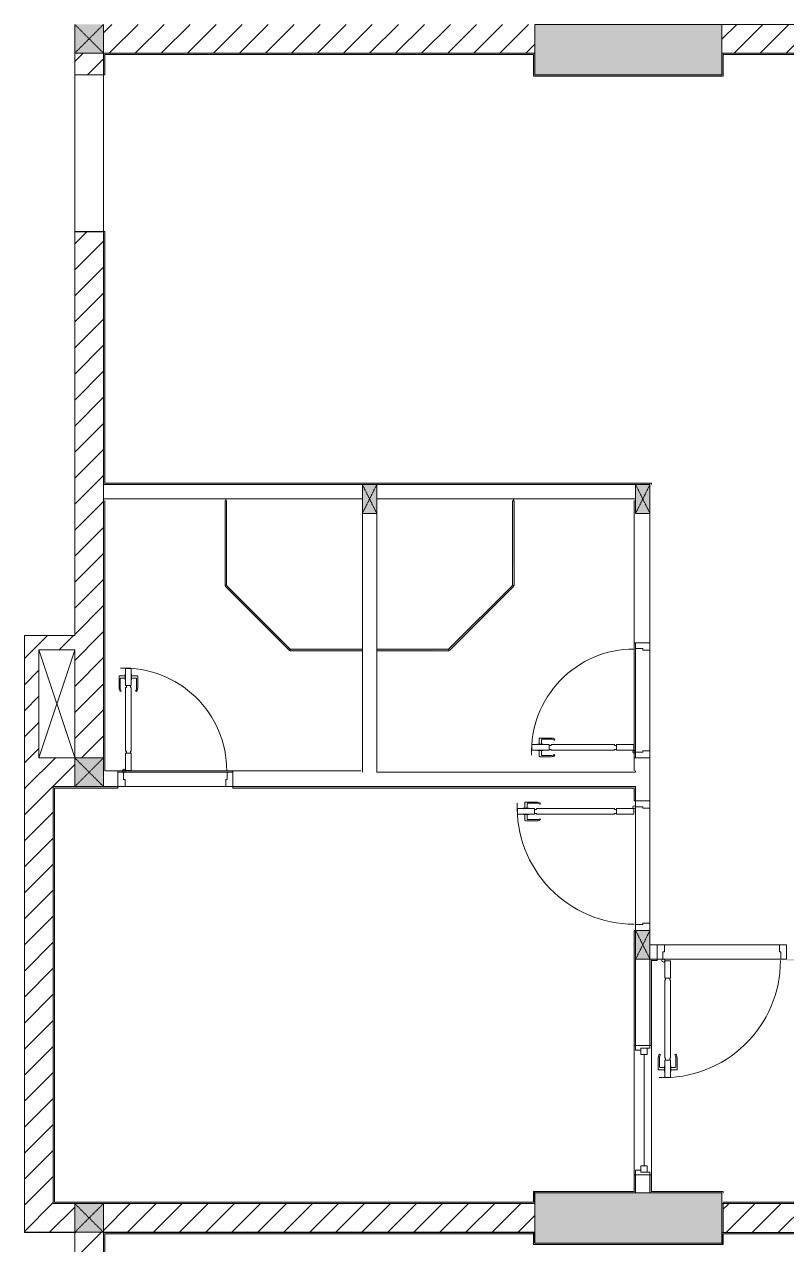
# Model space of a CAD drawing. Header units: millimetres. Extents: x 31444 to 224909, y 392 to 78637.
# Drawn here: x 216057 to 221357, y 25352 to 33837 of the extents above; entities that cross this region are included whole.
import ezdxf

# ---------------------------------------------------------------- set-up
doc = ezdxf.new("R2010")
doc.units = ezdxf.units.MM
doc.linetypes.add('IMPORT-Dash _2_', pattern=[6, 3, -3])
for name, color, linetype, lineweight in [('0-2', 130, 'Continuous', 9), ('A-DETL-GENF-7', 130, 'Continuous', 9), ('A-DOOR-2', 130, 'Continuous', 9), ('A-FLOR-1', 130, 'Continuous', 9), ('A-GLAZ-6', 130, 'Continuous', 9), ('A-GLAZ-CURT-4', 130, 'Continuous', 9), ('A-WALL-1', 130, 'Continuous', 9), ('A-WALL-PATT-3', 130, 'Continuous', 9), ('A_1404_dwg-1', 130, 'Continuous', 9), ('I-WALL', 130, 'Continuous', 9), ('I-WALL-1', 130, 'Continuous', 9), ('S-COLS-1', 130, 'Continuous', 9), ('S-COLS-11', 130, 'IMPORT-Dash _2_', 9), ('S-COLS-2', 130, 'Continuous', 9), ('S-COLS-4', 130, 'Continuous', 9), ('S-COLS-HDLN-2', 130, 'IMPORT-Dash _2_', 9)]:
    doc.layers.add(name, color=color, linetype=linetype, lineweight=lineweight)
pattern_1 = [(45, (0, 0), (-90.50967, 90.50967), [])]

# ---------------------------------------------------------------- blocks, each defined once
blk = doc.blocks.new('A_1404_dwg_NCV_TKTC_KET CAU_rvt-1-TKTC_MB HOÀN THIỆN SÀN TẦNG 3-4-4819833-KeyPlan-CH3')
at = {"layer": 'S-COLS-1'}
for points in [[(123339.3, 33486.9), (123352.6, 33486.9), (123352.6, 33836.9), (122052.6, 33836.9), (122052.6, 33486.9), (123316, 33486.9)], [(123352.4, 25361.9), (123352.4, 25711.9), (122052.6, 25711.9), (122052.6, 25361.9), (122861, 25361.9)]]:
    blk.add_hatch(color=256, dxfattribs=at).paths.add_polyline_path(points)
at = {"layer": 'A-FLOR-1'}
blk.add_line((123362.6, 25636.8), (123352.6, 25636.8), dxfattribs=at)
at = {"layer": 'S-COLS-2'}
for p, q in [((122052.6, 25636.9), (122052.6, 25361.9)), ((123352.6, 25436.9), (123352.6, 25636.9))]:
    blk.add_line(p, q, dxfattribs=at)
at = {"layer": 'S-COLS-2', "flags": 128}
blk.add_lwpolyline([(123352.6, 33636.9), (123352.6, 33836.9), (122052.6, 33836.9), (122052.6, 33636.9)], dxfattribs=at)
blk = doc.blocks.new('A_1404_dwg_DOOR_CW_01 CANH MO-PANEL KINH - DIW_01-900x2200-CỬA GỖ VÂN LAMINATE-V88-TKTC_MB HOÀN THIỆN SÀN TẦNG 3-4-4819893-KeyPlan-CH3')
at = {"layer": 'A-DETL-GENF-7'}
for p, q in [((38813.8, 50766.8), (38818.3, 50760.3)), ((38839.6, 50774.9), (38919.1, 50774.9)), ((38902.1, 50766.9), (38839.6, 50766.9)), ((38906.1, 50731.9), (38906.1, 50762.9)), ((38923.1, 50731.9), (38923.1, 50770.9)), ((38813.8, 50653.1), (38818.3, 50659.6)), ((38906.1, 50687.9), (38906.1, 50656.9)), ((38923.1, 50687.9), (38923.1, 50648.9)), ((38902.1, 50652.9), (38839.6, 50652.9)), ((38839.6, 50644.9), (38919.1, 50644.9))]:
    blk.add_line(p, q, dxfattribs=at)
at = {"layer": 'A-DETL-GENF-7', "flags": 128}
for points in [[(38284.6, 50729.9), (38284.6, 50689.9), (38164.6, 50689.9), (38164.6, 50729.9)], [(38298.6, 50723.9), (38298.6, 50729.9), (38840.6, 50729.9), (38840.6, 50723.9), (38854.6, 50723.9), (38854.6, 50695.9), (38840.6, 50695.9), (38840.6, 50689.9), (38298.6, 50689.9), (38298.6, 50695.9), (38284.6, 50695.9), (38284.6, 50723.9)], [(38974.6, 50689.9), (38974.6, 50729.9), (38854.6, 50729.9), (38854.6, 50689.9)], [(38894.8, 50731.9), (38894.8, 50729.9), (38934.3, 50729.9), (38934.3, 50731.9)], [(38894.8, 50687.9), (38894.8, 50689.9), (38934.3, 50689.9), (38934.3, 50687.9)]]:
    blk.add_lwpolyline(points, close=True, dxfattribs=at)
at = {"layer": 'A-DETL-GENF-7'}
blk.add_circle((38162.6, 50679.9), 10, dxfattribs=at)
for centre, radius, start, end in [((38162.6, 50679.9), 814, 358, 90), ((38839.6, 50729.9), 45, 90, 125), ((38839.6, 50729.9), 37, 90, 125), ((38902.1, 50762.9), 4, 0, 90), ((38919.1, 50770.9), 4, 0, 90), ((38839.6, 50689.9), 37, 235, 270), ((38902.1, 50656.9), 4, 270, 0), ((38839.6, 50689.9), 45, 235, 270), ((38919.1, 50648.9), 4, 270, 0)]:
    blk.add_arc(centre, radius, start, end, dxfattribs=at)
at = {"layer": 'A-DOOR-2'}
blk.add_line((38152.6, 50679.9), (38152.6, 50704.9), dxfattribs=at)
at = {"layer": 'A-DOOR-2', "flags": 128}
blk.add_lwpolyline([(38152.6, 51536.9), (38152.6, 51496.9), (38102.6, 51496.9), (38102.6, 51486.9), (38052.6, 51486.9), (38052.6, 51536.9)], dxfattribs=at)
blk.add_lwpolyline([(38052.6, 50686.9), (38102.6, 50686.9), (38102.6, 50676.9), (38152.6, 50676.9), (38152.6, 50636.9), (38052.6, 50636.9)], close=True, dxfattribs=at)
blk = doc.blocks.new('A_1404_dwg_DOOR_CW_01 CANH MO-PANEL KINH - DIG_02-800x2200-CỬA NHÔM KÍNH-V57-TKTC_MB HOÀN THIỆN SÀN TẦNG 3-4-4819848-KeyPlan-CH3')
at = {"layer": 'A-DETL-GENF-7'}
for p, q in [((112413.8, 58419.2), (112418.3, 58412.6)), ((112439.6, 58427.3), (112519.1, 58427.3)), ((112502.1, 58419.3), (112439.6, 58419.3)), ((112506.1, 58384.3), (112506.1, 58415.3)), ((112523.1, 58384.3), (112523.1, 58423.3)), ((112413.8, 58305.4), (112418.3, 58312)), ((112502.1, 58305.3), (112439.6, 58305.3)), ((112439.6, 58297.3), (112519.1, 58297.3)), ((112506.1, 58340.3), (112506.1, 58309.3)), ((112523.1, 58340.3), (112523.1, 58301.3))]:
    blk.add_line(p, q, dxfattribs=at)
at = {"layer": 'A-DETL-GENF-7', "flags": 128}
for points in [[(111984.6, 58342.3), (111984.6, 58382.3), (111864.6, 58382.3), (111864.6, 58342.3)], [(111998.6, 58348.3), (111998.6, 58342.3), (112440.6, 58342.3), (112440.6, 58348.3), (112454.6, 58348.3), (112454.6, 58376.3), (112440.6, 58376.3), (112440.6, 58382.3), (111998.6, 58382.3), (111998.6, 58376.3), (111984.6, 58376.3), (111984.6, 58348.3)], [(112574.6, 58382.3), (112574.6, 58342.3), (112454.6, 58342.3), (112454.6, 58382.3)], [(112494.8, 58384.3), (112494.8, 58382.3), (112534.3, 58382.3), (112534.3, 58384.3)], [(112494.8, 58340.3), (112494.8, 58342.3), (112534.3, 58342.3), (112534.3, 58340.3)]]:
    blk.add_lwpolyline(points, close=True, dxfattribs=at)
at = {"layer": 'A-DETL-GENF-7'}
blk.add_circle((111862.6, 58392.3), 10, dxfattribs=at)
for centre, radius, start, end in [((111862.6, 58392.3), 714, 270, 2), ((112439.6, 58382.3), 45, 90, 125), ((112439.6, 58382.3), 37, 90, 125), ((112502.1, 58415.3), 4, 0, 90), ((112519.1, 58423.3), 4, 0, 90), ((112439.6, 58342.3), 45, 235, 270), ((112439.6, 58342.3), 37, 235, 270), ((112502.1, 58309.3), 4, 270, 0), ((112519.1, 58301.3), 4, 270, 0)]:
    blk.add_arc(centre, radius, start, end, dxfattribs=at)
at = {"layer": 'A-DOOR-2'}
blk.add_line((111852.6, 58392.3), (111852.6, 58367.3), dxfattribs=at)
at = {"layer": 'A-DOOR-2', "flags": 128}
for points in [[(111752.6, 58435.3), (111752.6, 58385.3), (111802.6, 58385.3), (111802.6, 58395.3), (111852.6, 58395.3), (111852.6, 58435.3)], [(111752.6, 57685.3), (111752.6, 57635.3), (111852.6, 57635.3), (111852.6, 57675.3), (111802.6, 57675.3), (111802.6, 57685.3)]]:
    blk.add_lwpolyline(points, close=True, dxfattribs=at)
blk = doc.blocks.new('A_1404_dwg_M_Fixed - 900 x 1400-901190-TKTC_MB HOÀN THIỆN SÀN TẦNG 3-4-4819850-KeyPlan-CH3')
at = {"layer": 'A-GLAZ-6'}
blk.add_line((111793.6, 60597.9), (111793.6, 61371.9), dxfattribs=at)
at = {"layer": 'A-GLAZ-6', "flags": 128}
for points in [[(111771.6, 61415.9), (111771.6, 61371.9), (111815.6, 61371.9), (111815.6, 61415.9), (111752.6, 61415.9), (111752.6, 61433.8)], [(111815.6, 61402.9), (111852.6, 61402.9), (111852.6, 61434.9)], [(111752.6, 60534.9), (111752.6, 60553.9), (111815.6, 60553.9), (111815.6, 60597.9), (111771.6, 60597.9), (111771.6, 60553.9)], [(111815.6, 60566.9), (111852.6, 60566.9), (111852.6, 60534.9)]]:
    blk.add_lwpolyline(points, dxfattribs=at)
blk = doc.blocks.new('A_1404_dwg_System Panel - Glazed-901210-TKTC_MB HOÀN THIỆN SÀN TẦNG 3-4-4819895-KeyPlan-CH3')
at = {"layer": 'A-GLAZ-CURT-4'}
blk.add_hatch(color=256, dxfattribs=at).paths.add_polyline_path([(39007.6, 48548.9), (39002.6, 49139.6), (38997.6, 49139.6), (38999, 48548.9)])
blk.add_line((39007.6, 48548.9), (39007.6, 49137.5), dxfattribs=at)
at = {"layer": 'A-GLAZ-CURT-4', "flags": 128}
blk.add_lwpolyline([(38997.6, 49139.6), (38997.6, 48548.9), (39007.6, 48548.9)], dxfattribs=at)
blk = doc.blocks.new('A_1404_dwg_System Panel - Glazed-901211-TKTC_MB HOÀN THIỆN SÀN TẦNG 3-4-4819896-KeyPlan-CH3')
at = {"layer": 'A-GLAZ-CURT-4'}
blk.add_hatch(color=256, dxfattribs=at).paths.add_polyline_path([(39007.6, 49137.5), (39450.3, 49587.3), (39446.8, 49590.9), (39002.6, 49139.6), (39007.6, 49139.6)])
blk.add_line((39006.1, 49136.1), (39452.4, 49582.3), dxfattribs=at)
at = {"layer": 'A-GLAZ-CURT-4', "flags": 128}
blk.add_lwpolyline([(39446.8, 49590.9), (38999, 49143.1), (39006.1, 49136.1)], dxfattribs=at)
blk = doc.blocks.new('A_1404_dwg_System Panel - Glazed-901212-TKTC_MB HOÀN THIỆN SÀN TẦNG 3-4-4819897-KeyPlan-CH3')
at = {"layer": 'A-GLAZ-CURT-4'}
blk.add_hatch(color=256, dxfattribs=at).paths.add_polyline_path([(39453.8, 49582.3), (39952.6, 49582.3), (39952.6, 49592.3), (39450.3, 49587.3), (39452.4, 49582.3)])
at = {"layer": 'A-GLAZ-CURT-4', "flags": 128}
blk.add_lwpolyline([(39450.3, 49582.3), (39952.6, 49582.3), (39952.6, 49592.3), (39450.3, 49592.3)], close=True, dxfattribs=at)
blk = doc.blocks.new('A_1404_dwg_G1_SOF - BO TRU - 100x200-745959-TKTC_MB HOÀN THIỆN SÀN TẦNG 3-4-4819847-KeyPlan-CH3')
at = {"layer": 'S-COLS-1'}
blk.add_hatch(color=256, dxfattribs=at).paths.add_polyline_path([(111052.6, 40036.9), (111052.6, 40236.9), (110952.6, 40236.9), (110952.6, 40036.9)])
at = {"layer": 'S-COLS-1', "flags": 128}
blk.add_lwpolyline([(110952.6, 40036.9), (111052.6, 40036.9), (111052.6, 40236.9), (110952.6, 40236.9)], close=True, dxfattribs=at)
at = {"layer": 'S-COLS-HDLN-2'}
for p, q in [((110952.6, 40036.9), (111052.6, 40236.9)), ((111052.6, 40036.9), (110952.6, 40236.9))]:
    blk.add_line(p, q, dxfattribs=at)
blk = doc.blocks.new('A_1404_dwg_DOOR_CW_01 CANH MO-PANEL KINH - DIG_01-900x2200-CỬA NHÔM KÍNH-901215-TKTC_MB HOÀN THIỆN SÀN TẦNG 3-4-4819898-KeyPlan-CH3')
at = {"layer": 'A-DETL-GENF-7'}
for p, q in [((37864.6, 52423.9), (37864.6, 52503.4)), ((37907.6, 52507.4), (37868.6, 52507.4)), ((37872.6, 52486.4), (37872.6, 52423.9)), ((37907.6, 52490.4), (37876.6, 52490.4)), ((37951.6, 52507.4), (37990.6, 52507.4)), ((37951.6, 52490.4), (37982.6, 52490.4)), ((37986.6, 52486.4), (37986.6, 52423.9)), ((37994.6, 52423.9), (37994.6, 52503.4)), ((37872.7, 52398.1), (37879.3, 52402.7)), ((37986.4, 52398.1), (37979.9, 52402.7))]:
    blk.add_line(p, q, dxfattribs=at)
at = {"layer": 'A-DETL-GENF-7', "flags": 128}
for points in [[(37949.6, 52558.9), (37909.6, 52558.9), (37909.6, 52438.9), (37949.6, 52438.9)], [(37907.6, 52479.2), (37909.6, 52479.2), (37909.6, 52518.7), (37907.6, 52518.7)], [(37915.6, 51882.9), (37909.6, 51882.9), (37909.6, 52424.9), (37915.6, 52424.9), (37915.6, 52438.9), (37943.6, 52438.9), (37943.6, 52424.9), (37949.6, 52424.9), (37949.6, 51882.9), (37943.6, 51882.9), (37943.6, 51868.9), (37915.6, 51868.9)], [(37951.6, 52479.2), (37949.6, 52479.2), (37949.6, 52518.7), (37951.6, 52518.7)], [(37909.6, 51868.9), (37949.6, 51868.9), (37949.6, 51748.9), (37909.6, 51748.9)]]:
    blk.add_lwpolyline(points, close=True, dxfattribs=at)
at = {"layer": 'A-DETL-GENF-7'}
blk.add_circle((37959.6, 51746.9), 10, dxfattribs=at)
for centre, radius, start, end in [((37959.6, 51746.9), 814, 88, 180), ((37868.6, 52503.4), 4, 90, 180), ((37876.6, 52486.4), 4, 90, 180), ((37982.6, 52486.4), 4, 0, 90), ((37990.6, 52503.4), 4, 0, 90), ((37909.6, 52423.9), 45, 180, 215), ((37909.6, 52423.9), 37, 180, 215), ((37949.6, 52423.9), 37, 325, 0), ((37949.6, 52423.9), 45, 325, 0)]:
    blk.add_arc(centre, radius, start, end, dxfattribs=at)
at = {"layer": 'A-DOOR-2'}
blk.add_line((37959.6, 51736.9), (37934.6, 51736.9), dxfattribs=at)
at = {"layer": 'A-DOOR-2', "flags": 128}
for points in [[(37102.6, 51636.9), (37102.6, 51736.9), (37142.6, 51736.9), (37142.6, 51686.9), (37152.6, 51686.9), (37152.6, 51636.9)], [(37952.6, 51636.9), (37952.6, 51686.9), (37962.6, 51686.9), (37962.6, 51736.9), (38002.6, 51736.9), (38002.6, 51636.9)]]:
    blk.add_lwpolyline(points, close=True, dxfattribs=at)
blk = doc.blocks.new('A_1404_dwg_System Panel - Glazed-901217-TKTC_MB HOÀN THIỆN SÀN TẦNG 3-4-4819899-KeyPlan-CH3')
at = {"layer": 'A-GLAZ-CURT-4'}
blk.add_hatch(color=256, dxfattribs=at).paths.add_polyline_path([(40554.8, 49582.3), (40551.3, 49592.3), (40052.6, 49592.3), (40052.6, 49582.3), (40552.8, 49582.3)])
at = {"layer": 'A-GLAZ-CURT-4', "flags": 128}
blk.add_lwpolyline([(40554.8, 49592.3), (40052.6, 49592.3), (40052.6, 49582.3), (40552.8, 49582.3)], dxfattribs=at)
blk = doc.blocks.new('A_1404_dwg_System Panel - Glazed-901218-TKTC_MB HOÀN THIỆN SÀN TẦNG 3-4-4819900-KeyPlan-CH3')
at = {"layer": 'A-GLAZ-CURT-4'}
blk.add_hatch(color=256, dxfattribs=at).paths.add_polyline_path([(40997.6, 48548.9), (41007.6, 48548.9), (41002.6, 49139.6), (40997.6, 49136.1)])
blk.add_line((41007.6, 48548.9), (41007.6, 49139.6), dxfattribs=at)
at = {"layer": 'A-GLAZ-CURT-4', "flags": 128}
blk.add_lwpolyline([(40997.6, 49137.5), (40997.6, 48548.9), (41007.6, 48548.9)], dxfattribs=at)
blk = doc.blocks.new('A_1404_dwg_System Panel - Glazed-901219-TKTC_MB HOÀN THIỆN SÀN TẦNG 3-4-4819901-KeyPlan-CH3')
at = {"layer": 'A-GLAZ-CURT-4'}
blk.add_hatch(color=256, dxfattribs=at).paths.add_polyline_path([(40997.6, 49137.5), (41002.6, 49139.6), (41006.1, 49143.1), (40554.8, 49587.3), (40554.8, 49580.3), (40677.3, 49457.8)])
at = {"layer": 'A-GLAZ-CURT-4', "flags": 128}
blk.add_lwpolyline([(41006.1, 49143.1), (40558.4, 49590.9), (40551.3, 49583.8), (40999, 49136.1)], close=True, dxfattribs=at)
blk = doc.blocks.new('A_1404_dwg_NCV_TKTC_TANG 3 - 4_rvt-1-TKTC_MB HOÀN THIỆN SÀN TẦNG 3-4-4819943-KeyPlan-CH3')
at = {"layer": 'A-WALL-PATT-3'}
h = blk.add_hatch(color=256, dxfattribs=at)
h.paths.add_polyline_path([(119052.6, 30636.9), (119062.6, 30636.9), (119062.6, 32396.1), (119052.6, 32395.3), (119052.6, 30646.9)])
h.paths.add_polyline_path([(119052.6, 33486.1), (119062.6, 33487), (119062.6, 33636.9), (119052.6, 33636.9), (119052.6, 33486.9)])
for points in [[(119062.6, 33626.9), (122042.6, 33626.9), (122042.6, 33636.9), (119062.6, 33636.9)], [(122042.6, 33486.9), (122052.6, 33486.9), (122052.6, 33636.9), (122042.6, 33636.9), (122042.6, 33626.9)], [(124424.5, 33626.9), (125852.6, 33626.9), (125852.6, 33636.9), (123352.6, 33636.9), (123352.6, 33626.9), (123362.6, 33626.9)], [(123352.6, 33476.9), (123362.6, 33476.9), (123362.6, 33626.9), (123352.6, 33626.9), (123352.6, 33486.9)], [(122042.6, 33476.9), (123352.6, 33476.9), (123352.6, 33486.9), (122042.6, 33486.9)], [(122862.6, 30636.9), (122862.6, 30646.9), (119062.6, 30646.9), (119062.6, 30636.9), (122852.6, 30636.9)], [(118702.6, 25636.9), (118712.6, 25636.9), (118712.6, 28526.9), (118702.6, 28526.9), (118702.6, 25646.9)], [(122042.6, 25646.9), (122052.6, 25646.9), (122052.6, 25721.9), (122042.6, 25721.9), (122042.6, 25711.9)], [(122742.6, 25711.9), (122752.6, 25711.9), (122752.6, 25721.9), (122052.6, 25721.9), (122052.6, 25711.9)], [(123352.4, 25711.9), (123362.6, 25711.9), (123362.6, 25721.9), (122862.6, 25721.9), (122862.6, 25711.9)], [(122052.6, 25636.9), (122052.6, 25646.9), (118712.6, 25646.9), (118712.6, 25636.9), (122042.6, 25636.9)], [(124552.6, 25636.9), (124552.6, 25646.9), (123352.6, 25646.9), (123352.6, 25636.9), (124424.5, 25636.9)], [(119062.6, 25426.9), (122042.4, 25426.9), (122042.4, 25436.9), (119062.6, 25436.9)], [(122042.4, 25361.9), (122052.4, 25361.9), (122052.4, 25436.9), (122042.4, 25436.9), (122042.4, 25426.9)], [(124677.6, 25426.9), (125852.6, 25426.9), (125852.6, 25436.9), (123352.4, 25435.4), (123352.4, 25426.9), (124424.5, 25426.9)], [(123362.4, 25351.9), (123362.4, 25426.9), (123352.4, 25426.9), (123352.4, 25351.9)], [(122052.6, 25351.9), (123352.4, 25351.9), (123352.4, 25361.9), (122042.4, 25361.9), (122042.4, 25351.9), (122052.4, 25351.9)]]:
    blk.add_hatch(color=256, dxfattribs=at).paths.add_polyline_path(points)
h = blk.add_hatch(color=256, dxfattribs=at)
h.paths.add_polyline_path([(122052.6, 28526.9), (122752.6, 28526.9), (122752.6, 28536.9), (119952.6, 28536.9), (119952.6, 28526.9), (121493, 28526.9)])
h.paths.add_polyline_path([(119152.6, 28526.9), (119152.6, 28536.9), (118702.6, 28536.9), (118702.6, 28526.9), (119052.6, 28526.9)])
h = blk.add_hatch(color=256, dxfattribs=at)
h.paths.add_polyline_path([(122752.6, 25721.9), (122752.6, 25836.9), (122742.6, 25836.9), (122742.6, 25721.9)])
h.paths.add_polyline_path([(122742.6, 26736.9), (122752.6, 26736.9), (122752.6, 27536.9), (122742.6, 27536.9), (122742.6, 27336.9)])
h.paths.add_polyline_path([(122752.6, 28436.9), (122752.6, 28526.9), (122742.6, 28526.9), (122742.6, 28436.9)])
h = blk.add_hatch(color=256, dxfattribs=at)
h.paths.add_polyline_path([(123802.6, 27326.9), (124552.6, 27326.9), (124552.6, 27336.9), (123802.6, 27336.9)])
h.paths.add_polyline_path([(122852.6, 27326.9), (122902.6, 27326.9), (122902.6, 27336.9), (122852.6, 27336.9)])
h = blk.add_hatch(color=256, dxfattribs=at)
h.paths.add_polyline_path([(122852.6, 25711.9), (122862.6, 25711.9), (122862.6, 25836.9), (122852.6, 25836.9), (122852.6, 25721.9)])
h.paths.add_polyline_path([(122852.6, 26736.9), (122862.6, 26736.9), (122862.6, 27326.9), (122852.6, 27326.9)])
h = blk.add_hatch(color=256, dxfattribs=at)
h.paths.add_polyline_path([(119062.6, 22436.9), (119062.6, 24196.5), (119052.6, 24196.5), (119052.6, 22436.9)])
h.paths.add_polyline_path([(119052.6, 25286.5), (119062.6, 25287.4), (119062.6, 25436.9), (119052.6, 25436.9), (119052.6, 25287.4)])
at = {"layer": 'A-FLOR-1'}
for p, q in [((119052.6, 30536.9), (119052.6, 30526.9)), ((119902.6, 30525), (119902.6, 30536.9)), ((121902.6, 30536.9), (121902.6, 30525)), ((122752.6, 29496.5), (122752.6, 28776.5)), ((119912.6, 28636.9), (119192.6, 28636.9)), ((122752.6, 27576.9), (122752.6, 28396.9)), ((122852.6, 28386.9), (122852.6, 27586.9)), ((122952.6, 27436.9), (123752.6, 27436.9)), ((123352.6, 25711.9), (123352.6, 25646.9))]:
    blk.add_line(p, q, dxfattribs=at)
at = {"layer": 'A-FLOR-1', "flags": 128}
blk.add_lwpolyline([(119052.6, 33486.1), (118852.6, 33486.1), (118852.6, 32396.1), (119052.6, 32396.1), (119052.6, 33486.1), (119052.6, 32396.1)], dxfattribs=at)
for points in [[(122852.6, 29486.5), (122852.6, 28786.5)], [(119902.6, 28536.9), (119202.6, 28536.9)]]:
    blk.add_lwpolyline(points, close=True, dxfattribs=at)
at = {"layer": 'A-WALL-1'}
for p, q in [((122752.6, 30636.9), (120952.6, 30636.9)), ((120952.6, 30536.9), (122752.6, 30536.9)), ((120852.6, 30436.9), (120852.6, 29491.5)), ((120952.6, 29491.5), (120952.6, 30436.9)), ((122852.6, 29536.5), (122852.6, 30436.9)), ((122752.6, 29536.5), (122852.6, 29536.5)), ((120852.6, 29491.5), (120852.6, 29481.5)), ((120852.6, 29481.5), (120852.6, 28636.9)), ((120952.6, 29481.5), (120952.6, 29491.5)), ((122852.6, 29486.5), (122852.6, 28786.5)), ((122852.6, 28736.5), (122752.6, 28736.5)), ((122852.6, 28436.9), (122852.6, 28736.5)), ((119052.6, 28636.9), (119052.6, 28536.9)), ((119152.6, 28536.9), (119152.6, 28636.9)), ((119952.6, 28636.9), (119952.6, 28536.9)), ((119052.6, 28536.9), (119152.6, 28536.9)), ((119902.6, 28536.9), (119202.6, 28536.9)), ((119952.6, 28536.9), (120852.6, 28536.9)), ((122752.6, 28526.9), (122752.6, 28436.9)), ((122752.6, 28436.9), (122852.6, 28436.9)), ((122752.6, 27576.9), (122752.6, 28396.9)), ((122852.6, 28386.9), (122852.6, 27586.9)), ((122862.6, 27436.9), (122852.6, 27436.9)), ((122902.6, 27436.9), (122862.6, 27436.9)), ((122902.6, 27336.9), (122902.6, 27436.9)), ((122952.6, 27436.9), (123752.6, 27436.9)), ((122752.6, 27336.9), (122752.6, 26736.9)), ((122852.6, 27326.9), (122852.6, 27336.9)), ((122852.6, 27336.9), (122902.6, 27336.9)), ((122852.6, 26736.9), (122852.6, 27326.9)), ((123762.6, 27336.9), (122942.6, 27336.9)), ((122752.6, 26736.9), (122852.6, 26736.9)), ((122852.6, 25836.9), (122752.6, 25836.9)), ((122752.6, 25836.9), (122752.6, 25721.9)), ((122852.6, 25711.9), (122852.6, 25836.9))]:
    blk.add_line(p, q, dxfattribs=at)
at = {"layer": 'A-WALL-1', "flags": 128}
for points in [[(120852.6, 30636.9), (119052.6, 30636.9), (119052.6, 30536.9), (120852.6, 30536.9)], [(122752.6, 28646.9), (122752.6, 28636.9), (120952.6, 28636.9), (120952.6, 29481.5)], [(120852.6, 28536.9), (122752.6, 28536.9), (122752.6, 28526.9)], [(122752.6, 25721.9), (122752.6, 25711.9), (122852.6, 25711.9)]]:
    blk.add_lwpolyline(points, dxfattribs=at)
at = {"layer": 'I-WALL'}
for p, q in [((122742.6, 28736.5), (122742.6, 29536.5)), ((119152.6, 28646.9), (119952.6, 28646.9)), ((119152.6, 28536.9), (119052.6, 28536.9)), ((120852.6, 28536.9), (119952.6, 28536.9)), ((122752.6, 28436.9), (122752.6, 28526.9)), ((122752.6, 26736.9), (122752.6, 27336.9)), ((122902.6, 27336.9), (122852.6, 27336.9)), ((122852.6, 27326.9), (122852.6, 26736.9)), ((122742.6, 25836.9), (122742.6, 26736.9)), ((122862.6, 26736.9), (122862.6, 25836.9)), ((122752.6, 25721.9), (122752.6, 25836.9)), ((122852.6, 25836.9), (122852.6, 25711.9))]:
    blk.add_line(p, q, dxfattribs=at)
at = {"layer": 'I-WALL-1'}
for p, q in [((120952.6, 30636.9), (122752.6, 30636.9)), ((119052.6, 30526.9), (119052.6, 28736.9)), ((122752.6, 30536.9), (122742.6, 30536.9)), ((120852.6, 28636.9), (120852.6, 28646.9)), ((119052.6, 28536.9), (118852.6, 28536.9)), ((122852.6, 27336.9), (122852.6, 27326.9)), ((118852.6, 25636.9), (119052.6, 25636.9))]:
    blk.add_line(p, q, dxfattribs=at)
at = {"layer": 'I-WALL-1', "flags": 128}
for points in [[(122042.6, 33626.9), (122042.6, 33486.9), (122042.6, 33476.9), (123352.6, 33476.9), (123362.6, 33476.9), (123362.6, 33626.9), (125842.6, 33626.9), (125842.6, 33313.1), (125852.6, 33313.1), (125852.6, 33626.9), (125852.6, 33636.9), (123352.6, 33636.9), (123352.6, 33626.9), (123352.6, 33486.9), (122052.6, 33486.9), (122052.6, 33636.9), (122042.6, 33636.9), (119062.6, 33636.9), (119052.6, 33636.9), (119052.6, 33486.1), (119062.6, 33486.1), (119062.6, 33626.9)], [(122042.4, 25426.9), (122042.4, 25361.9), (122042.4, 25351.9), (123352.4, 25351.9), (123362.4, 25351.9), (123362.4, 25426.9), (125842.6, 25426.9), (125842.6, 25113.5), (125852.6, 25113.5), (125852.6, 25426.9), (125852.6, 25436.9), (123352.4, 25436.9), (123352.4, 25426.9), (123352.4, 25361.9), (122052.4, 25361.9), (122052.4, 25436.9), (122042.4, 25436.9), (119062.6, 25436.9), (119052.6, 25436.9), (119052.6, 25286.5), (119062.6, 25286.5), (119062.6, 25426.9)]]:
    blk.add_lwpolyline(points, close=True, dxfattribs=at)
for points in [[(122862.6, 30636.9), (122862.6, 30646.9), (119062.6, 30646.9), (119062.6, 32396.1), (119052.6, 32396.1), (119052.6, 30636.9), (119062.6, 30636.9), (120852.6, 30636.9)], [(119152.6, 28636.9), (119152.6, 28646.9), (119062.6, 28646.9), (119062.6, 30526.9)], [(122742.6, 30526.9), (122742.6, 29536.5), (122752.6, 29536.5)], [(119052.6, 28736.9), (119052.6, 28646.9), (119052.6, 28636.9)], [(122752.6, 28736.5), (122742.6, 28736.5), (122742.6, 28646.9)], [(120842.6, 28646.9), (119952.6, 28646.9), (119952.6, 28636.9)], [(118852.6, 28536.9), (118702.6, 28536.9), (118702.6, 28526.9), (118702.6, 25636.9), (118712.6, 25636.9), (118852.6, 25636.9)], [(122752.6, 25836.9), (122742.6, 25836.9), (122742.6, 25721.9), (122052.6, 25721.9), (122042.6, 25721.9), (122042.6, 25646.9), (118712.6, 25646.9), (118712.6, 28526.9), (119152.6, 28526.9), (119152.6, 28536.9)], [(119952.6, 28536.9), (119952.6, 28526.9), (122742.6, 28526.9), (122742.6, 28436.9), (122752.6, 28436.9)], [(122752.6, 28526.9), (122752.6, 28536.9), (120852.6, 28536.9)], [(122752.6, 27536.9), (122742.6, 27536.9), (122742.6, 26736.9), (122752.6, 26736.9)], [(122852.6, 26736.9), (122862.6, 26736.9), (122862.6, 27326.9), (122902.6, 27326.9), (122902.6, 27336.9)], [(123362.6, 25711.9), (123362.6, 25721.9), (122862.6, 25721.9), (122862.6, 25836.9), (122852.6, 25836.9)], [(119052.6, 25636.9), (122052.6, 25636.9), (122052.6, 25646.9), (122052.6, 25711.9), (122752.6, 25711.9), (122752.6, 25721.9)], [(122852.6, 25711.9), (122862.6, 25711.9), (123352.6, 25711.9)], [(123352.6, 25646.9), (123352.6, 25636.9), (124552.6, 25636.9), (124552.6, 25646.9), (123362.6, 25646.9)]]:
    blk.add_lwpolyline(points, dxfattribs=at)
for p in [(9900, -9600), (11800, -9600), (11800, -12700)]:
    blk.add_blockref('A_1404_dwg_G1_SOF - BO TRU - 100x200-745959-TKTC_MB HOÀN THIỆN SÀN TẦNG 3-4-4819847-KeyPlan-CH3', p)
for name, p, rotation in [('A_1404_dwg_System Panel - Glazed-901218-TKTC_MB HOÀN THIỆN SÀN TẦNG 3-4-4819900-KeyPlan-CH3', (160905.1, 79073.9), 180), ('A_1404_dwg_System Panel - Glazed-901210-TKTC_MB HOÀN THIỆN SÀN TẦNG 3-4-4819895-KeyPlan-CH3', (160905.1, 79073.9), 180), ('A_1404_dwg_System Panel - Glazed-901219-TKTC_MB HOÀN THIỆN SÀN TẦNG 3-4-4819901-KeyPlan-CH3', (160905.1, 79073.9), 180), ('A_1404_dwg_System Panel - Glazed-901211-TKTC_MB HOÀN THIỆN SÀN TẦNG 3-4-4819896-KeyPlan-CH3', (160905.1, 79073.9), 180), ('A_1404_dwg_DOOR_CW_01 CANH MO-PANEL KINH - DIG_02-800x2200-CỬA NHÔM KÍNH-V57-TKTC_MB HOÀN THIỆN SÀN TẦNG 3-4-4819848-KeyPlan-CH3', (234605.1, 87171.8), 180), ('A_1404_dwg_System Panel - Glazed-901217-TKTC_MB HOÀN THIỆN SÀN TẦNG 3-4-4819899-KeyPlan-CH3', (160905.1, 79073.9), 180), ('A_1404_dwg_System Panel - Glazed-901212-TKTC_MB HOÀN THIỆN SÀN TẦNG 3-4-4819897-KeyPlan-CH3', (160905.1, 79073.9), 180), ('A_1404_dwg_DOOR_CW_01 CANH MO-PANEL KINH - DIG_02-800x2200-CỬA NHÔM KÍNH-V57-TKTC_MB HOÀN THIỆN SÀN TẦNG 3-4-4819848-KeyPlan-CH3', (177587.9, -83215.6), 90.00000000000001), ('A_1404_dwg_DOOR_CW_01 CANH MO-PANEL KINH - DIW_01-900x2200-CỬA GỖ VÂN LAMINATE-V88-TKTC_MB HOÀN THIỆN SÀN TẦNG 3-4-4819893-KeyPlan-CH3', (160905.1, 79073.9), 180), ('A_1404_dwg_DOOR_CW_01 CANH MO-PANEL KINH - DIG_01-900x2200-CỬA NHÔM KÍNH-901215-TKTC_MB HOÀN THIỆN SÀN TẦNG 3-4-4819898-KeyPlan-CH3', (160905.1, 79073.9), 180), ('A_1404_dwg_M_Fixed - 900 x 1400-901190-TKTC_MB HOÀN THIỆN SÀN TẦNG 3-4-4819850-KeyPlan-CH3', (234605.1, 87271.8), 180)]:
    blk.add_blockref(name, p, dxfattribs=dict(rotation=rotation))
blk = doc.blocks.new('A_1404_dwg_G1_SOF - BO TRU - 200x200-V43-TKTC_MB HOÀN THIỆN SÀN TẦNG 3-4-4820023-KeyPlan-CH3')
at = {"layer": 'S-COLS-11'}
blk.add_hatch(color=256, dxfattribs=at).paths.add_polyline_path([(119052.6, 25437.4), (119052.6, 25636.9), (118852.6, 25636.9), (118852.6, 25437.4)])
at = {"layer": 'S-COLS-4', "flags": 128}
blk.add_lwpolyline([(119052.6, 25636.9), (119052.6, 25437.4), (118852.6, 25437.4), (118852.6, 25636.9)], dxfattribs=at)
at = {"layer": 'S-COLS-HDLN-2'}
for p, q in [((119052.1, 25636.9), (118852.6, 25437.4)), ((118853, 25636.9), (119052.6, 25437.4))]:
    blk.add_line(p, q, dxfattribs=at)
blk = doc.blocks.new('A_1404_dwg_G1_SOF - BO TRU - 200x200-V45-TKTC_MB HOÀN THIỆN SÀN TẦNG 3-4-4820025-KeyPlan-CH3')
at = {"layer": 'S-COLS-11'}
blk.add_hatch(color=256, dxfattribs=at).paths.add_polyline_path([(119052.6, 33636.9), (119052.6, 33836.9), (118852.6, 33836.9), (118852.6, 33636.9)])
at = {"layer": 'S-COLS-4', "flags": 128}
blk.add_lwpolyline([(119052.6, 33836.9), (119052.6, 33636.9), (118852.6, 33636.9), (118852.6, 33836.9)], dxfattribs=at)
at = {"layer": 'S-COLS-HDLN-2'}
for p, q in [((118852.6, 33836.9), (119052.6, 33636.9)), ((119052.6, 33836.9), (118852.6, 33636.9))]:
    blk.add_line(p, q, dxfattribs=at)
blk = doc.blocks.new('A_1404_dwg_G1_SOF - BO TRU - 200x200-V44-TKTC_MB HOÀN THIỆN SÀN TẦNG 3-4-4820024-KeyPlan-CH3')
at = {"layer": 'S-COLS-11'}
blk.add_hatch(color=256, dxfattribs=at).paths.add_polyline_path([(119052.6, 20336.9), (119052.6, 20536.9), (118852.6, 20536.9), (118852.6, 20336.9)])
at = {"layer": 'S-COLS-4', "flags": 128}
blk.add_lwpolyline([(118852.6, 20336.9), (118852.6, 20536.9), (119052.6, 20536.9)], dxfattribs=at)
at = {"layer": 'S-COLS-HDLN-2'}
for p, q in [((118852.6, 20536.9), (119052.6, 20336.9)), ((119052.6, 20536.9), (118852.6, 20336.9))]:
    blk.add_line(p, q, dxfattribs=at)
blk = doc.blocks.new('A_1404_dwg-4819832-KeyPlan-CH3')
at = {"layer": 'A-WALL-PATT-3'}
h = blk.add_hatch(dxfattribs=at)
h.set_pattern_fill('FP_23', color=256, style=0, pattern_type=2)
h.set_pattern_definition(pattern_1)
h.paths.add_polyline_path([(119102.6, 33636.9), (122052.6, 33636.9), (122052.6, 33836.9), (119052.6, 33836.9), (119052.6, 33636.9), (119072.6, 33636.9)])
h = blk.add_hatch(dxfattribs=at)
h.set_pattern_fill('FP_23', color=256, style=0, pattern_type=2)
h.set_pattern_definition(pattern_1)
h.paths.add_polyline_path([(126062.6, 33636.9), (126552.6, 33636.9), (126552.6, 33836.9), (123352.6, 33836.9), (123352.6, 33636.9), (126052.6, 33636.9)])
h = blk.add_hatch(dxfattribs=at)
h.set_pattern_fill('FP_23', color=256, style=0, pattern_type=2)
h.set_pattern_definition(pattern_1)
h.paths.add_polyline_path([(119052.6, 29586.9), (119052.6, 32395.3), (118852.6, 32395.3), (118852.6, 29586.9)])
h.paths.add_polyline_path([(118852.6, 33486.1), (119052.6, 33486.9), (119052.6, 33636.9), (118852.6, 33636.9), (118852.6, 33486.9)])
h = blk.add_hatch(dxfattribs=at)
h.set_pattern_fill('FP_23', color=256, style=0, pattern_type=2)
h.set_pattern_definition(pattern_1)
h.paths.add_polyline_path([(118502.6, 29486.9), (118852.6, 29486.9), (118852.6, 29586.9), (118502.6, 29586.9)])
h = blk.add_hatch(dxfattribs=at)
h.set_pattern_fill('FP_23', color=256, style=0, pattern_type=2)
h.set_pattern_definition(pattern_1)
h.paths.add_polyline_path([(118852.6, 28736.9), (119052.6, 28736.9), (119052.6, 29586.9), (118852.6, 29586.9), (118852.6, 28836.9)])
h = blk.add_hatch(dxfattribs=at)
h.set_pattern_fill('FP_23', color=256, style=0, pattern_type=2)
h.set_pattern_definition(pattern_1)
h.paths.add_polyline_path([(118502.6, 28736.9), (118602.6, 28736.9), (118602.6, 29486.9), (118502.6, 29486.9), (118502.6, 28836.9)])
h = blk.add_hatch(dxfattribs=at)
h.set_pattern_fill('FP_23', color=256, style=0, pattern_type=2)
h.set_pattern_definition(pattern_1)
h.paths.add_polyline_path([(118852.6, 28536.9), (118852.6, 28736.9), (118502.6, 28736.9), (118502.6, 28536.9), (118702.6, 28536.9)])
h = blk.add_hatch(dxfattribs=at)
h.set_pattern_fill('FP_23', color=256, style=0, pattern_type=2)
h.set_pattern_definition(pattern_1)
h.paths.add_polyline_path([(118502.6, 25637.4), (118702.6, 25637.4), (118702.6, 28536.9), (118502.6, 28536.9), (118502.6, 25918.2)])
h = blk.add_hatch(dxfattribs=at)
h.set_pattern_fill('FP_23', color=256, style=0, pattern_type=2)
h.set_pattern_definition(pattern_1)
h.paths.add_polyline_path([(118702.6, 25437.4), (118852.6, 25437.4), (118852.6, 25636.9), (118502.6, 25636.9), (118502.6, 25437.4)])
h.paths.add_polyline_path([(122052.6, 25437.4), (122052.6, 25636.9), (119052.6, 25636.9), (119052.6, 25437.4), (121493, 25437.4)])
h = blk.add_hatch(dxfattribs=at)
h.set_pattern_fill('FP_23', color=256, style=0, pattern_type=2)
h.set_pattern_definition(pattern_1)
h.paths.add_polyline_path([(126062.6, 25436.9), (126552.6, 25436.9), (126552.6, 25636.9), (123362.6, 25633.6), (123362.6, 25436.9), (126052.6, 25436.9)])
h = blk.add_hatch(dxfattribs=at)
h.set_pattern_fill('FP_23', color=256, style=0, pattern_type=2)
h.set_pattern_definition(pattern_1)
h.paths.add_polyline_path([(119052.6, 21486.9), (119052.6, 24196.5), (118852.6, 24196.5), (118852.6, 21486.9)])
h.paths.add_polyline_path([(119052.6, 25287.4), (119052.6, 25437.4), (118852.6, 25436.9), (118852.6, 25287.4)])
at = {"layer": '0-2', "flags": 128}
blk.add_lwpolyline([(118852.6, 28738.6), (118602.7, 29486.9), (118602.7, 28736.9), (118852.6, 29485.2)], dxfattribs=at)
at = {"layer": 'A-FLOR-1', "flags": 128}
blk.add_lwpolyline([(118852.5, 21486.9), (118852.5, 25436.9), (118502.5, 25436.9), (118502.5, 29586.9)], dxfattribs=at)
at = {"layer": 'A-WALL-1'}
for p, q in [((122052.6, 33636.9), (122052.6, 33836.9)), ((123352.6, 33836.9), (123352.6, 33636.9)), ((126552.6, 33836.9), (123352.6, 33836.9)), ((118852.6, 33636.9), (118852.6, 33486.1)), ((122052.6, 25437.4), (122052.6, 25636.9)), ((123362.6, 25636.9), (123362.6, 25436.9)), ((119052.6, 25437.4), (122052.6, 25437.4))]:
    blk.add_line(p, q, dxfattribs=at)
at = {"layer": 'A-WALL-1', "flags": 128}
blk.add_lwpolyline([(119052.6, 32395.3), (118852.6, 32395.3), (118852.6, 29586.9), (118502.6, 29586.9), (118502.6, 25437.4), (118852.6, 25437.4), (118852.6, 25287.4), (119052.6, 25287.4)], dxfattribs=at)
blk.add_lwpolyline([(118852.6, 28736.9), (118602.6, 28736.9), (118602.6, 29486.9), (118852.6, 29486.9)], close=True, dxfattribs=at)
for name, p in [('A_1404_dwg_NCV_TKTC_KET CAU_rvt-1-TKTC_MB HOÀN THIỆN SÀN TẦNG 3-4-4819833-KeyPlan-CH3', (0, 0)), ('A_1404_dwg_NCV_TKTC_TANG 3 - 4_rvt-1-TKTC_MB HOÀN THIỆN SÀN TẦNG 3-4-4819943-KeyPlan-CH3', (0, 0)), ('A_1404_dwg_G1_SOF - BO TRU - 200x200-V45-TKTC_MB HOÀN THIỆN SÀN TẦNG 3-4-4820025-KeyPlan-CH3', (0, 0)), ('A_1404_dwg_G1_SOF - BO TRU - 200x200-V44-TKTC_MB HOÀN THIỆN SÀN TẦNG 3-4-4820024-KeyPlan-CH3', (0, 8200)), ('A_1404_dwg_G1_SOF - BO TRU - 200x200-V43-TKTC_MB HOÀN THIỆN SÀN TẦNG 3-4-4820023-KeyPlan-CH3', (0, 0))]:
    blk.add_blockref(name, p)

msp = doc.modelspace()

# ---------------------------------------------------------------- block references
at = {"layer": 'A_1404_dwg-1'}
msp.add_blockref('A_1404_dwg-4819832-KeyPlan-CH3', (97554.9, 0), dxfattribs=at)

doc.saveas('drawing.dxf')
